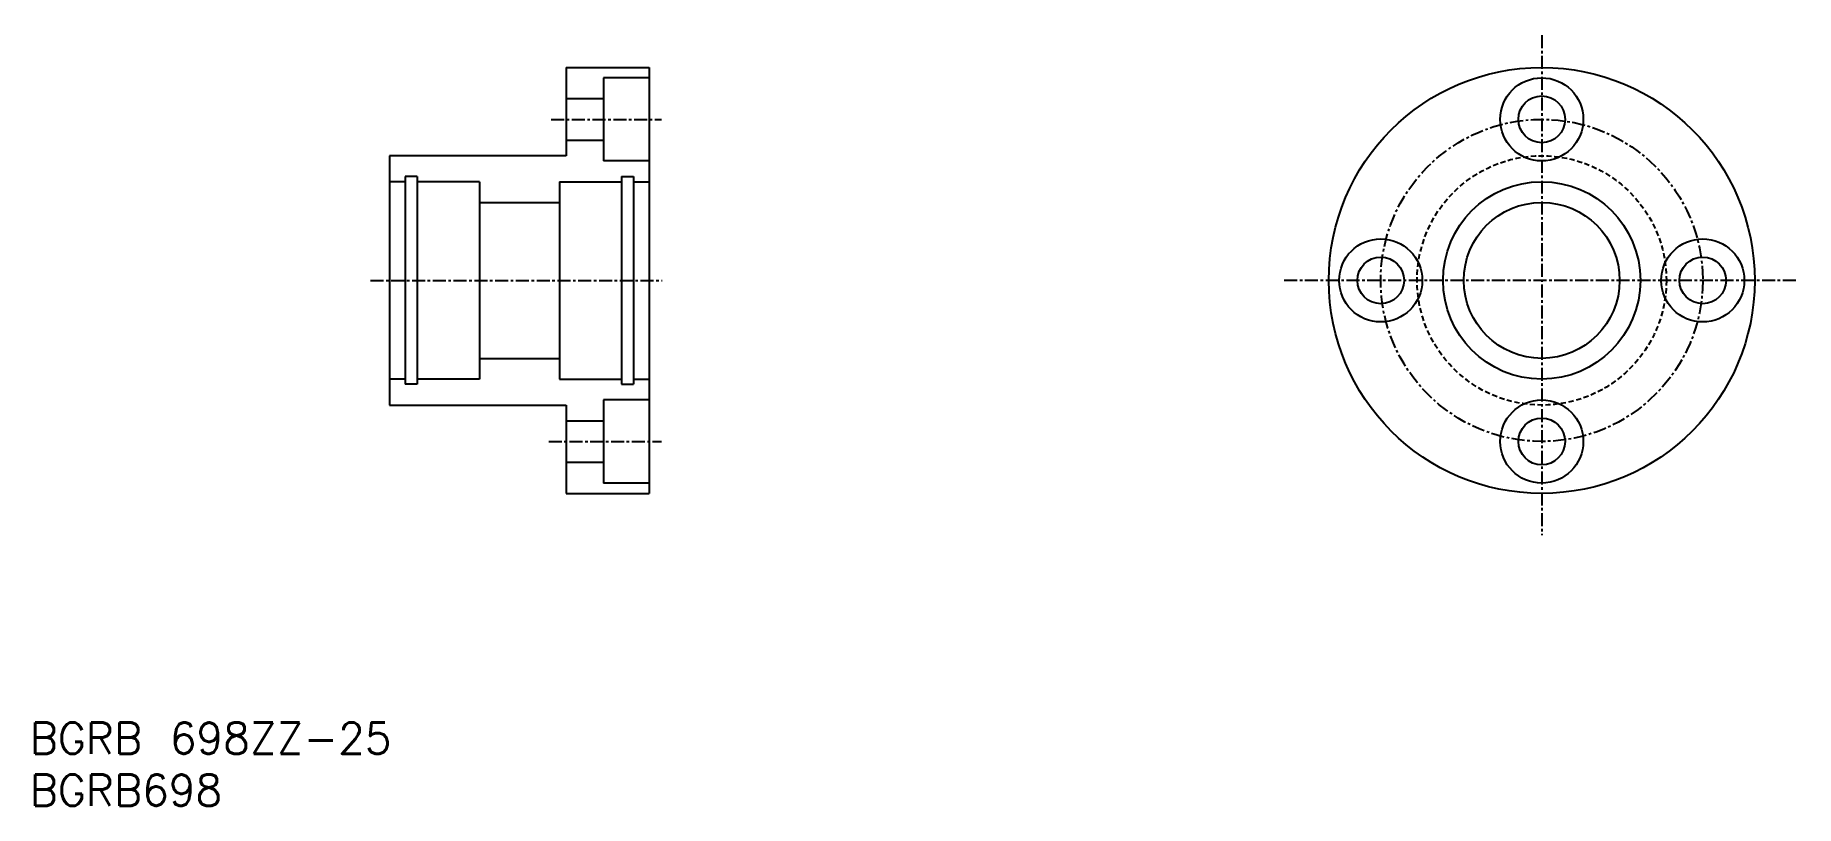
# Model space of a CAD drawing. Extents: x 45 to 215, y 37 to 111.
import ezdxf
from ezdxf.enums import TextEntityAlignment as Align

# ---------------------------------------------------------------- set-up
doc = ezdxf.new("R2010")
doc.units = 0
doc.linetypes.add('CENTER', pattern=[2, 1.25, -0.25, 0.25, -0.25])
doc.linetypes.add('DASHED', pattern=[0.75, 0.5, -0.25])
doc.layers.get('0').update_dxf_attribs({"linetype": 'CONTINUOUS'})
doc.layers.add('CENTER', color=1, linetype='CENTER')
doc.styles.get("Standard").update_dxf_attribs({"font": 'txt.shx', "bigfont": 'extfont.shx'})

msp = doc.modelspace()

# ---------------------------------------------------------------- linework, layer by layer
at = {"color": 7, "linetype": 'CONTINUOUS'}
for p, q in [((96.4, 108.36), (104.4, 108.36)), ((96.4, 108.36), (96.4, 99.86)), ((100, 107.36), (100, 99.36)), ((104.4, 107.36), (100, 107.36)), ((104.4, 108.36), (104.4, 67.36)), ((96.4, 105.36), (100, 105.36)), ((96.4, 101.36), (100, 101.36)), ((96.4, 99.86), (79.4, 99.86)), ((79.4, 99.86), (79.4, 75.86)), ((104.4, 99.36), (100, 99.36)), ((80.9, 97.36), (79.4, 97.36)), ((82.05, 97.86), (80.9, 97.86)), ((80.9, 97.86), (80.9, 77.86)), ((82.05, 97.86), (82.05, 77.86)), ((88.05, 97.36), (82.05, 97.36)), ((88.05, 97.36), (88.05, 78.36)), ((95.75, 97.36), (101.75, 97.36)), ((95.75, 97.36), (95.75, 78.36)), ((101.75, 97.86), (102.9, 97.86)), ((101.75, 97.86), (101.75, 77.86)), ((102.9, 97.86), (102.9, 77.86)), ((102.9, 97.36), (104.4, 97.36)), ((88.05, 95.36), (95.75, 95.36)), ((88.05, 80.36), (95.75, 80.36)), ((80.9, 78.36), (79.4, 78.36)), ((88.05, 78.36), (82.05, 78.36)), ((95.75, 78.36), (101.75, 78.36)), ((102.9, 78.36), (104.4, 78.36)), ((82.05, 77.86), (80.9, 77.86)), ((100, 76.36), (100, 68.36)), ((104.4, 76.36), (100, 76.36)), ((101.75, 77.86), (102.9, 77.86)), ((79.4, 75.86), (96.4, 75.86)), ((96.4, 75.86), (96.4, 67.36)), ((96.4, 74.36), (100, 74.36)), ((96.4, 70.36), (100, 70.36)), ((104.4, 68.36), (100, 68.36)), ((96.4, 67.36), (104.4, 67.36))]:
    msp.add_line(p, q, dxfattribs=at)
for centre, radius in [((190.32, 87.86), 20.5), ((190.32, 103.36), 4), ((190.32, 103.36), 2.25), ((190.32, 87.86), 9.5), ((190.32, 87.86), 7.5), ((174.82, 87.86), 4), ((205.82, 87.86), 4), ((174.82, 87.86), 2.25), ((205.82, 87.86), 2.25), ((190.32, 72.36), 4), ((190.32, 72.36), 2.25)]:
    msp.add_circle(centre, radius, dxfattribs=at)
at = {"color": 3, "linetype": 'DASHED'}
msp.add_circle((190.32, 87.86), 12, dxfattribs=at)
at = {"layer": 'CENTER', "color": 1, "linetype": 'CENTER'}
for p, q in [((190.32, 111.46), (190.32, 63.33)), ((94.95, 103.36), (105.58, 103.36)), ((77.57, 87.86), (105.64, 87.86)), ((214.78, 87.86), (165.54, 87.86)), ((94.73, 72.36), (105.58, 72.36))]:
    msp.add_line(p, q, dxfattribs=at)
msp.add_circle((190.32, 87.86), 15.5, dxfattribs=at)

# ---------------------------------------------------------------- texts
at = {"color": 7, "linetype": 'CONTINUOUS'}
for s, p in [('BGRB 698ZZ-25', (44.78, 43.8)), ('BGRB698', (44.78, 38.8))]:
    msp.add_text(s, height=3, dxfattribs=at).set_placement(p, align=Align.MIDDLE_LEFT)

doc.saveas('drawing.dxf')
